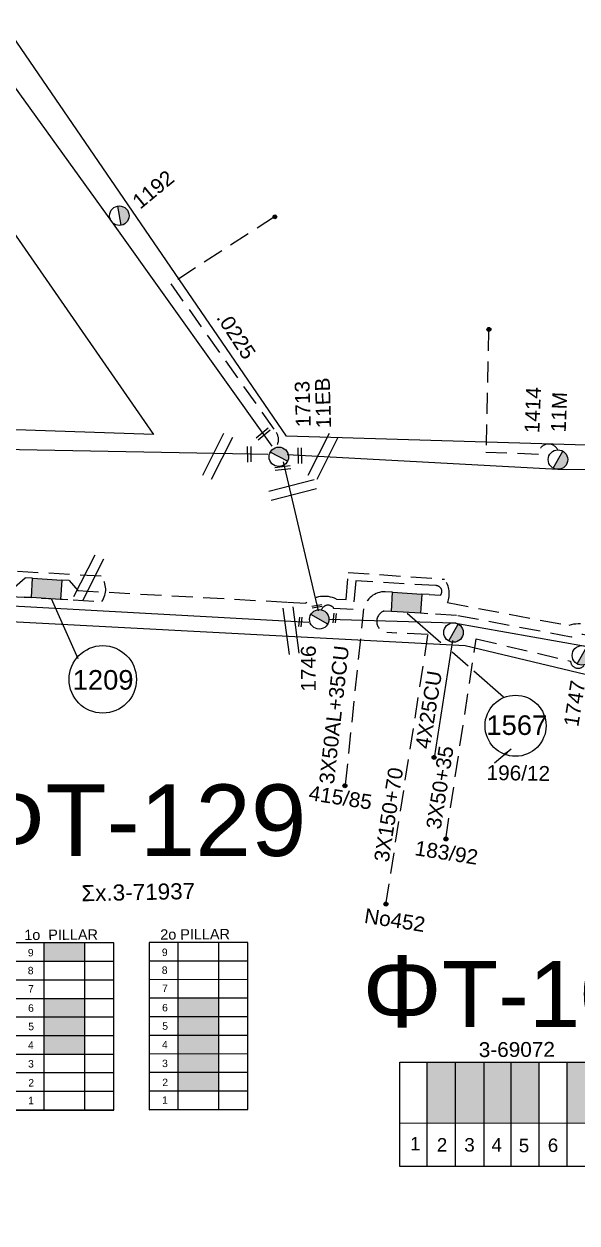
# Model space of a CAD drawing. Header units: millimetres. Extents: x 3156 to 5307, y 1191 to 2273.
# Drawn here: x 3640.9 to 3707.9, y 1662.7 to 1808 of the extents above; entities that cross this region are included whole.
import ezdxf
from ezdxf.enums import TextEntityAlignment as Align

# ---------------------------------------------------------------- set-up
doc = ezdxf.new("R2010")
doc.units = ezdxf.units.MM
doc.linetypes.add('DASHED', pattern=[19.05, 12.7, -6.35])
for name, color, linetype in [('Link Box 4 Διευθύνσεων', 7, 'Continuous'), ('Pillar OTE', 7, 'Continuous'), ('Άγνωστα', 7, 'Continuous'), ('Ασφαλειοκιβώτια Χ.Τ 9 αναχωρήσεων', 7, 'Continuous'), ('Γυμνά εναέρια ΧΤ και ΦΟΠ (3Φ)   4x50+16AL', 7, 'Continuous'), ('Εναέρια παροχή ΧΤ 4x25', 7, 'SYN_LINE'), ('Επιγραφές - Σχήματα', 7, 'Continuous'), ('Καλώδια ΧΤ   3x150+50AL', 7, 'DASHED'), ('Καλώδια ΧΤ   3x150+50CU', 7, 'DASHED'), ('Καλώδια ΧΤ   3x150+70AL', 7, 'DASHED'), ('Καλώδια ΧΤ   3X50+35', 7, 'DASHED'), ('Μηχανική τομή', 7, 'Continuous'), ('Στύλος ΦΜ', 7, 'Continuous'), ('Στύλος ΦΜ @ 1', 7, 'Continuous'), ('Συνδέσεις', 7, 'Continuous'), ('Συνεστραμμένα ΧΤ   3x70+54.6+25 AL', 7, 'SYN_LINE'), ('Τομή', 7, 'Continuous'), ('Υπόβαθρο ΔΕΗ', 7, 'Continuous'), ('Υπόγεια καλώδια Παροχών ΧΤ   .0225', 7, 'DASHED')]:
    doc.layers.add(name, color=color, linetype=linetype)
doc.styles.add('arial', font='arial.ttf')
doc.styles.get("Standard").update_dxf_attribs({"font": 'arial.ttf'})
doc.linetypes.add('SYN_LINE', pattern='A,0.5,-0.0001,["/\\/\\/\\/",Standard,S=0.1,R=0,X=0,Y=-0.05],-0.25', length=0.7501)
doc.dimstyles.new('ISO-25', dxfattribs={"dimtxt": 2.5, "dimasz": 2.5, "dimexe": 1.25, "dimexo": 0.625, "dimtad": 1, "dimtxsty": 'Standard', "dimcen": 2.5, "dimadec": 0, "dimazin": 0, "dimtfac": 1, "dimtmove": 0, "dimatfit": 3, "dimfxl": 1, "dimarcsym": 0})

# ---------------------------------------------------------------- blocks, each defined once
blk = doc.blocks.new('LINK BOX 4 ΑΝΑΧΩΡΗΣΕΩΝ')
at = {"layer": 'Link Box 4 Διευθύνσεων', "ltscale": 40}
blk.add_hatch(color=256, dxfattribs=at).paths.add_polyline_path([(-3.54, 0), (-3.54, -4.67), (3.54, -4.67), (3.54, 0)])
for p, q in [((-3.54, 0), (-5.33, 0)), ((5.33, 0), (3.54, 0)), ((-3.54, -4.67), (-5.33, -4.67)), ((5.33, -4.67), (3.54, -4.67))]:
    blk.add_line(p, q, dxfattribs=at)
blk.add_lwpolyline([(-3.54, -4.67), (-3.54, 0), (3.54, 0), (3.54, -4.67)], close=True, dxfattribs=at)
blk = doc.blocks.new('ΥΠΑΡΧΩΝ ΤΣΙΜΕΝΤΕΝΙΟΣ ΣΤΥΛΟΣ')
at = {"layer": 'Στύλος ΦΜ'}
blk.add_hatch(color=7, dxfattribs=at).paths.add_polyline_path([(-1.29, -2.28, 0.574793), (2.62, 0, 0.268822), (1.3, 2.27)])
at = {"layer": 'Στύλος ΦΜ', "color": 7}
blk.add_line((-1.29, -2.28), (1.3, 2.27), dxfattribs=at)
blk.add_circle((0, 0), 2.62, dxfattribs=at)
at = {"layer": 'Στύλος ΦΜ', "flags": 4}
for tag, p in [('ΑΡΙΘΜΟΣ', (-4.68, 8.05)), ('ΤΥΠΟΣ', (-4.91, 3.03))]:
    blk.add_attdef(tag, p, '', height=4, dxfattribs=at)
blk = doc.blocks.new('ΤΟΜΗ')
at = {"layer": 'Τομή', "ltscale": 40}
for p, q in [((-5.68, 0), (5.68, 0)), ((5.68, -2.33), (-5.68, -2.33))]:
    blk.add_line(p, q, dxfattribs=at)
blk = doc.blocks.new('ΜΗΧΑΝΙΚΗ ΤΟΜΗ')
at = {"layer": 'Μηχανική τομή', "ltscale": 40}
for p, q in [((-1.89, 0.78), (1.89, 0.78)), ((1.89, 0), (-1.89, 0))]:
    blk.add_line(p, q, dxfattribs=at)
blk = doc.blocks.new('_ΣΥΝΔΕΣΗ')
at = {"layer": 'Συνδέσεις', "linetype": 'SYN_LINE', "ltscale": 40}
blk.add_hatch(color=256, dxfattribs=at).paths.add_polyline_path([(0.5, -0.01, 1), (-0.5, -0.01, 1)])
at = {"layer": 'Συνδέσεις'}
blk.add_circle((0, -0.01), 0.5, dxfattribs=at)
blk = doc.blocks.new('ΑΣΦΑΛΕΙΟΚΙΒΩΤΙΟ ΥΣ 9 ΑΝΑΧΩΡΗΣΕΩΝ')
at = {"layer": 'Ασφαλειοκιβώτια Χ.Τ 9 αναχωρήσεων', "ltscale": 40}
for p, q in [((-9.32, -13.12), (-5.79, 6.82)), ((-4.48, -13.97), (-0.95, 5.96)), ((2.12, 3.14), (-9.65, 5.22)), ((1.73, 0.92), (-10.04, 3)), ((1.34, -1.3), (-10.43, 0.79)), ((0.95, -3.51), (-10.82, -1.43)), ((0.56, -5.73), (-11.22, -3.64)), ((0.16, -7.94), (-11.61, -5.86)), ((-0.23, -10.16), (-12, -8.07)), ((-0.62, -12.37), (-12.39, -10.29)), ((-1.01, -14.59), (-12.79, -12.5))]:
    blk.add_line(p, q, dxfattribs=at)
at = {"layer": 'Ασφαλειοκιβώτια Χ.Τ 9 αναχωρήσεων'}
blk.add_lwpolyline([(2.52, 5.35), (-9.25, 7.44), (-12.79, -12.5), (-1.01, -14.59)], close=True, dxfattribs=at)
for s, p in [('9', (-8.01, 5.56)), ('8', (-8.4, 3.43)), ('7', (-8.75, 1.25)), ('6', (-9.16, -1.05)), ('5', (-9.53, -3.25)), ('4', (-9.96, -5.47)), ('3', (-10.34, -7.7)), ('2', (-10.72, -9.97)), ('1', (-11.11, -12.08))]:
    blk.add_text(s, height=0.9, rotation=350.6937, dxfattribs=at).set_placement(p)
at = {"layer": 'Ασφαλειοκιβώτια Χ.Τ 9 αναχωρήσεων', "ltscale": 40}
for tag, height, rotation, p in [('ΟΝΟΜΑ', 1.25, 350.2383, (-3.59, 7.45)), ('ΚΕΙΜΕΝΟ 9', 0.5, 350.6937, (0.75, 4.59)), ('ΚΕΙΜΕΝΟ 8', 0.5, 350.6937, (0.37, 2.56)), ('ΚΕΙΜΕΝΟ 7', 0.5, 350.6937, (-0.01, 0.15)), ('ΚΕΙΜΕΝΟ 6', 0.5, 350.6937, (-0.39, -1.94)), ('ΚΕΙΜΕΝΟ 5', 0.5, 350.6937, (-0.77, -4.19)), ('ΚΕΙΜΕΝΟ 4', 0.5, 350.6937, (-1.21, -6.46)), ('ΚΕΙΜΕΝΟ 3', 0.5, 350.6937, (-1.59, -8.7)), ('ΚΕΙΜΕΝΟ 2', 0.5, 350.6937, (-1.96, -10.94)), ('ΚΕΙΜΕΝΟ 1', 0.5, 350.6937, (-2.35, -13.01)), ('ΣΧ', 0.5, 350.2383, (-7.27, -13.98))]:
    blk.add_attdef(tag, text='', height=height, rotation=rotation, dxfattribs=at).set_placement(p, align=Align.MIDDLE_CENTER)

msp = doc.modelspace()

# ---------------------------------------------------------------- hatches: boundary and pattern name
at = {"layer": 'Καλώδια ΧΤ   3x150+50AL', "linetype": 'DASHED', "ltscale": 0.2}
h = msp.add_hatch(color=85, dxfattribs=at)
h.dxf.hatch_style = 1
h.paths.add_polyline_path([(3693.17, 1682.19), (3689.73, 1682.19), (3689.73, 1674.83), (3693.17, 1674.83)])
h = msp.add_hatch(color=30, dxfattribs=at)
h.dxf.hatch_style = 1
h.paths.add_polyline_path([(3696.61, 1682.19), (3693.17, 1682.19), (3693.17, 1674.83), (3696.61, 1674.83)])
h = msp.add_hatch(color=5, dxfattribs=at)
h.dxf.hatch_style = 1
h.paths.add_polyline_path([(3699.91, 1682.19), (3696.61, 1682.19), (3696.61, 1674.83), (3699.91, 1674.82)])
h = msp.add_hatch(color=151, dxfattribs=at)
h.dxf.hatch_style = 1
h.paths.add_polyline_path([(3703.29, 1682.19), (3699.91, 1682.19), (3699.91, 1674.82), (3703.29, 1674.82)])
h = msp.add_hatch(color=133, dxfattribs=at)
h.dxf.hatch_style = 1
h.paths.add_polyline_path([(3710.03, 1682.19), (3706.69, 1682.19), (3706.69, 1674.82), (3710.03, 1674.81)])
at = {"layer": 'Καλώδια ΧΤ   3x150+50CU', "linetype": 'DASHED', "ltscale": 0.2}
h = msp.add_hatch(color=133, dxfattribs=at)
h.dxf.hatch_style = 1
h.paths.add_polyline_path([(3643.3, 1696.62), (3643.3, 1694.37), (3648.21, 1694.37), (3648.21, 1696.62)])
h = msp.add_hatch(color=2, dxfattribs=at)
h.dxf.hatch_style = 1
h.paths.add_polyline_path([(3643.3, 1689.87), (3643.3, 1687.62), (3648.22, 1687.62), (3648.22, 1689.87)])
h = msp.add_hatch(color=62, dxfattribs=at)
h.dxf.hatch_style = 1
h.paths.add_polyline_path([(3659.54, 1689.93), (3659.54, 1687.68), (3664.46, 1687.68), (3664.45, 1689.93)])
h = msp.add_hatch(color=6, dxfattribs=at)
h.dxf.hatch_style = 1
h.paths.add_polyline_path([(3648.22, 1685.37), (3648.22, 1687.62), (3643.3, 1687.62), (3643.31, 1685.37)])
h = msp.add_hatch(color=1, dxfattribs=at)
h.dxf.hatch_style = 1
h.paths.add_polyline_path([(3664.46, 1685.43), (3664.46, 1687.68), (3659.54, 1687.68), (3659.54, 1685.43)])
h = msp.add_hatch(color=173, dxfattribs=at)
h.dxf.hatch_style = 1
h.paths.add_polyline_path([(3643.31, 1685.37), (3643.31, 1683.12), (3648.22, 1683.12), (3648.22, 1685.37)])
h = msp.add_hatch(color=27, dxfattribs=at)
h.dxf.hatch_style = 1
h.paths.add_polyline_path([(3664.46, 1683.18), (3664.46, 1685.43), (3659.54, 1685.43), (3659.55, 1683.18)])
h = msp.add_hatch(color=151, dxfattribs=at)
h.dxf.hatch_style = 1
h.paths.add_polyline_path([(3664.46, 1680.93), (3664.46, 1683.18), (3659.55, 1683.18), (3659.55, 1680.93)])
h = msp.add_hatch(color=30, dxfattribs=at)
h.dxf.hatch_style = 1
h.paths.add_polyline_path([(3664.46, 1678.68), (3664.46, 1680.93), (3659.55, 1680.93), (3659.55, 1678.68)])

# ---------------------------------------------------------------- linework, layer by layer
at = {"layer": 'Pillar OTE', "ltscale": 40}
for points in [[(3686.4, 1669.55), (3686.4, 1682.2), (3716.74, 1682.19), (3716.73, 1669.53), (3686.4, 1669.56)], [(3689.73, 1669.55), (3689.73, 1682.19)], [(3693.17, 1669.55), (3693.17, 1682.19)], [(3696.61, 1669.55), (3696.61, 1682.19)], [(3699.91, 1669.54), (3699.91, 1682.19)], [(3703.29, 1669.54), (3703.29, 1682.19)], [(3706.69, 1669.54), (3706.69, 1682.19)], [(3686.4, 1674.84), (3716.74, 1674.81)]]:
    msp.add_lwpolyline(points, dxfattribs=at)
at = {"layer": 'Γυμνά εναέρια ΧΤ και ΦΟΠ (3Φ)   4x50+16AL', "color": 1}
msp.add_lwpolyline([(3676.56, 1736.86), (3672.32, 1754.93)], dxfattribs=at)
at = {"layer": 'Γυμνά εναέρια ΧΤ και ΦΟΠ (3Φ)   4x50+16AL', "color": 6, "linetype": 'Continuous', "ltscale": 0.2}
msp.add_lwpolyline([(3621.84, 1738.45), (3675.39, 1735.49)], dxfattribs=at)
at = {"layer": 'Γυμνά εναέρια ΧΤ και ΦΟΠ (3Φ)   4x50+16AL', "color": 1, "linetype": 'Continuous', "ltscale": 0.2}
msp.add_lwpolyline([(3677.82, 1735.84), (3692.95, 1735.42), (3708.9, 1732.57), (3739.17, 1724.15)], dxfattribs=at)
at = {"layer": 'Εναέρια παροχή ΧΤ 4x25', "color": 1, "linetype": 'SYN_LINE', "ltscale": 12}
msp.add_lwpolyline([(3692.79, 1733.27), (3690.56, 1719.06)], dxfattribs=at)
at = {"layer": 'Καλώδια ΧΤ   3x150+50AL', "color": 173, "linetype": 'DASHED', "ltscale": 0.2}
msp.add_lwpolyline([(3697.17, 1770.89), (3696.85, 1756.11), (3703.2, 1755.86), (3703.2, 1755.86), (3703.2, 1755.86)], dxfattribs=at)
at = {"layer": 'Καλώδια ΧΤ   3x150+50AL', "color": 6, "linetype": 'DASHED', "ltscale": 0.2}
msp.add_lwpolyline([(3623.06, 1702.71), (3623.06, 1702.71), (3631.58, 1739.04), (3650.29, 1738, 0.33577), (3650.19, 1741.06), (3630.5, 1742.16), (3628.75, 1734.9), (3617.31, 1735.34, -0.480954), (3615.33, 1737.63)], format="xyb", dxfattribs=at)
at = {"layer": 'Καλώδια ΧΤ   3x150+50AL', "color": 133, "linetype": 'DASHED', "ltscale": 0.2}
msp.add_lwpolyline([(3618.88, 1689.69, -0.47311), (3619.53, 1691.24), (3619.53, 1691.24), (3631.02, 1740.23), (3639.69, 1739.75), (3641, 1740.86)], format="xyb", dxfattribs=at)
at = {"layer": 'Καλώδια ΧΤ   3x150+50AL', "color": 5, "linetype": 'DASHED', "ltscale": 0.2}
msp.add_lwpolyline([(3646.32, 1740.53), (3647.36, 1739.32), (3672.79, 1737.92), (3675.01, 1737.79, -0.29354), (3678.73, 1738.3), (3679.9, 1738.22), (3680.14, 1741.53), (3691.82, 1740.7, -0.266267), (3692.18, 1737.86), (3706.89, 1735.1, -0.582596), (3712.32, 1730), (3731.51, 1725.41), (3725.81, 1699.69), (3722.3, 1700.48)], format="xyb", dxfattribs=at)
at = {"layer": 'Καλώδια ΧΤ   3x150+50AL', "color": 1, "linetype": 'DASHED', "ltscale": 0.2}
for points in [[(3689.95, 1738.84), (3691.33, 1738.76, 0.66271), (3690.75, 1739.92), (3681.06, 1740.49), (3680.74, 1737.01), (3678.42, 1737.16, 0.618692), (3676.9, 1736.99)], [(3722.56, 1701.62), (3725.26, 1701.01), (3730.5, 1724.69), (3710.75, 1729.37, 0.78634), (3707.16, 1733.69), (3693.28, 1736.3), (3689.81, 1736.51)], [(3691.98, 1709.22), (3695.67, 1733.49), (3707.09, 1730.76, 0.686132), (3708.76, 1730.27)]]:
    msp.add_lwpolyline(points, format="xyb", dxfattribs=at)
at = {"layer": 'Καλώδια ΧΤ   3x150+50AL', "color": 173, "linetype": 'DASHED', "ltscale": 0.2}
msp.add_arc((3704.44, 1755.83), 1.24, 25.205, 178.9894, dxfattribs=at)
at = {"layer": 'Καλώδια ΧΤ   3x150+70AL', "color": 1, "ltscale": 0.2}
msp.add_lwpolyline([(3684.72, 1701.29), (3689.83, 1733.99), (3684.83, 1734.24, -0.798663), (3684.49, 1736.85)], format="xyb", dxfattribs=at)
at = {"layer": 'Καλώδια ΧΤ   3X50+35', "color": 1, "ltscale": 0.2}
msp.add_lwpolyline([(3679.83, 1715.8), (3682.04, 1737.1, -0.36666), (3684.64, 1739.18)], format="xyb", dxfattribs=at)
at = {"layer": 'Συνεστραμμένα ΧΤ   3x70+54.6+25 AL', "color": 151, "linetype": 'SYN_LINE', "ltscale": 20}
msp.add_lwpolyline([(3596.82, 1864.92), (3612.75, 1839.85), (3630.35, 1813.26), (3651.46, 1784.05), (3670.88, 1756.8)], dxfattribs=at)
at = {"layer": 'Συνεστραμμένα ΧΤ   3x70+54.6+25 AL', "color": 173, "ltscale": 15}
msp.add_lwpolyline([(3845.1, 1813.16), (3797.35, 1781.49), (3761.91, 1756.84), (3745.3, 1753.9), (3705.56, 1754.01), (3672.74, 1755.78)], dxfattribs=at)
at = {"layer": 'Συνεστραμμένα ΧΤ   3x70+54.6+25 AL', "color": 2, "ltscale": 20}
msp.add_lwpolyline([(3586.57, 1758.16), (3586.57, 1758.16), (3629.54, 1756.62), (3670.39, 1755.84)], dxfattribs=at)
at = {"layer": 'Υπόβαθρο ΔΕΗ'}
for p, q in [((3647.41, 1731.07), (3644.17, 1738.32)), ((3687.29, 1736.6), (3691.39, 1733.04)), ((3692.74, 1731.88), (3694.68, 1730.2)), ((3695.36, 1729.61), (3698.98, 1726.46))]:
    msp.add_line(p, q, dxfattribs=at)
for points in [[(3672.67, 1758.04), (3599.02, 1865.6), (3600.83, 1868.62), (3761.3, 1831.32), (3788.96, 1786.03), (3745.37, 1755.85), (3672.67, 1758.04)], [(3600.79, 1803.65), (3625.04, 1803.65), (3656.53, 1758.23), (3599.35, 1760.15), (3600.79, 1803.65)], [(3600.62, 1604.09), (3631.58, 1735.97), (3694.33, 1732.67), (3732.53, 1723.55), (3710.01, 1621.82)]]:
    msp.add_lwpolyline(points, dxfattribs=at)
for centre, radius in [((3650.4, 1728.56), 4.09), ((3700.43, 1722.94), 3.7)]:
    msp.add_circle(centre, radius, dxfattribs=at)
at = {"layer": 'Υπόγεια καλώδια Παροχών ΧΤ   .0225', "color": 151, "ltscale": 0.2}
msp.add_lwpolyline([(3671.23, 1784.62), (3658.65, 1776.47), (3671.43, 1758.46, -0.267084), (3671.57, 1757.02, 0.602639)], format="xyb", dxfattribs=at)

# ---------------------------------------------------------------- block references
at = {"layer": 'Link Box 4 Διευθύνσεων', "xscale": 0.5, "yscale": 0.5, "zscale": 0.5, "rotation": 356.4152864842968}
for p in [(3643.66, 1740.7), (3687.3, 1739.01)]:
    msp.add_blockref('LINK BOX 4 ΑΝΑΧΩΡΗΣΕΩΝ', p, dxfattribs=at)
at = {"layer": 'Ασφαλειοκιβώτια Χ.Τ 9 αναχωρήσεων', "rotation": 10.08003692947508}
for p, values in [((3650.19, 1690.92), {'ΟΝΟΜΑ': '1o  PILLAR'}), ((3666.43, 1690.97), {'ΟΝΟΜΑ': '2ο PILLAR'})]:
    msp.add_blockref('ΑΣΦΑΛΕΙΟΚΙΒΩΤΙΟ ΥΣ 9 ΑΝΑΧΩΡΗΣΕΩΝ', p, dxfattribs=at).add_auto_attribs(values)
at = {"layer": 'Μηχανική τομή'}
for p, xscale, yscale, zscale, rotation in [((3669.72, 1758.45), 0.4999999999991247, 0.4999999999991247, 0.4999999999991247, 219.6537598130551), ((3667.96, 1755.84), 0.4999999999991735, 0.4999999999991735, 0.4999999999991735, 270.8920555220487), ((3674.09, 1755.67), 0.4999999999991735, 0.4999999999991735, 0.4999999999991735, 270.8920555220487), ((3672.19, 1754.36), 0.4999999999991246, 0.4999999999991246, 0.4999999999991246, 186.9331209692227), ((3676.34, 1737.53), 0.3287476724680047, 0.3287476724680047, 0.3287476724680047, 189.0491539783636), ((3674.46, 1735.51), 0.3077051845113908, 0.3077051845113908, 0.3077051845113908, 85.17819950334749), ((3678.63, 1735.98), 0.3077051845113908, 0.3077051845113908, 0.3077051845113908, 85.17819950334749)]:
    msp.add_blockref('ΜΗΧΑΝΙΚΗ ΤΟΜΗ', p, dxfattribs=dict(at, xscale=xscale, yscale=yscale, zscale=zscale, rotation=rotation))
at = {"layer": 'Στύλος ΦΜ @ 1', "ltscale": 40}
ref = msp.add_blockref('ΥΠΑΡΧΩΝ ΤΣΙΜΕΝΤΕΝΙΟΣ ΣΤΥΛΟΣ', (3652.41, 1784.74), dxfattribs=dict(at, xscale=0.4499999999998656, yscale=0.4499999999998656, zscale=0.4499999999998656, rotation=39.54365592131447))
ref.add_attrib('ΤΥΠΟΣ', '1192', (3654.93, 1785.45), dxfattribs={"layer": '', "height": 1.8, "rotation": 39.5437, "flags": 4})
ref = msp.add_blockref('ΥΠΑΡΧΩΝ ΤΣΙΜΕΝΤΕΝΙΟΣ ΣΤΥΛΟΣ', (3671.74, 1755.53), dxfattribs=dict(at, xscale=0.4499999999996643, yscale=0.4499999999996643, zscale=0.4499999999996643, rotation=91.79045174572651))
ref.add_attrib('ΤΥΠΟΣ', '1713', (3675.62, 1759.16), dxfattribs={"layer": '', "height": 1.8, "rotation": 91.7905, "flags": 4})
ref.add_attrib('ΑΡΙΘΜΟΣ', '11EB', (3678.09, 1759.01), dxfattribs={"layer": '', "height": 1.8, "rotation": 91.7905, "flags": 4})
at = {"layer": 'Στύλος ΦΜ @ 1', "ltscale": 40, "xscale": 0.4499999999998181, "yscale": 0.4499999999998181, "zscale": 0.4499999999998181}
for p in [(3705.57, 1755.19), (3692.91, 1734.24), (3708.47, 1731.47)]:
    msp.add_blockref('ΥΠΑΡΧΩΝ ΤΣΙΜΕΝΤΕΝΙΟΣ ΣΤΥΛΟΣ', p, dxfattribs=at)
at = {"layer": 'Στύλος ΦΜ @ 1', "ltscale": 40}
ref = msp.add_blockref('ΥΠΑΡΧΩΝ ΤΣΙΜΕΝΤΕΝΙΟΣ ΣΤΥΛΟΣ', (3676.64, 1735.84), dxfattribs=dict(at, xscale=0.4499999999998181, yscale=0.4499999999998181, zscale=0.4499999999998181, rotation=90))
ref.add_attrib('ΤΥΠΟΣ', '1746', (3676.22, 1727.07), dxfattribs={"layer": '', "height": 1.8, "rotation": 90, "flags": 4})
at = {"layer": 'Συνδέσεις'}
for p, xscale, yscale, zscale in [((3671.27, 1784.61), 0.4499999999998181, 0.4499999999998181, 0.4499999999998181), ((3697.2, 1770.97), 0.4777242751394019, 0.4777242751394019, 0.4777242751394019), ((3690.56, 1719.11), 0.4777242751394019, 0.4777242751394019, 0.4777242751394019), ((3679.75, 1715.68), 0.4777242751394019, 0.4777242751394019, 0.4777242751394019), ((3691.99, 1709.23), 0.4777242751394019, 0.4777242751394019, 0.4777242751394019), ((3684.72, 1701.34), 0.4777242751394019, 0.4777242751394019, 0.4777242751394019)]:
    msp.add_blockref('_ΣΥΝΔΕΣΗ', p, dxfattribs=dict(at, xscale=xscale, yscale=yscale, zscale=zscale))
at = {"layer": 'Τομή', "xscale": 0.4999999999999517, "yscale": 0.4999999999999517, "zscale": 0.4999999999999517}
for p, rotation in [((3663.8, 1755.85), 63.02059168721537), ((3676.58, 1755.85), 63.02059168721537), ((3673.26, 1752.07), 14.53291307318112), ((3648.18, 1741.12), 63.02059168721537), ((3672.64, 1734.39), 97.59903959608188)]:
    msp.add_blockref('ΤΟΜΗ', p, dxfattribs=dict(at, rotation=rotation))

# ---------------------------------------------------------------- texts
at = {"ltscale": 40, "insert": (3647.78, 1703.62), "char_height": 1.8, "width": 43.5158, "attachment_point": 1, "rotation": 1.191, "style": 'arial'}
msp.add_mtext('{\\H1.083x;Σx.3-71937}', dxfattribs=at)
at = {"ltscale": 30, "char_height": 1.63, "width": 11.2573, "attachment_point": 1}
for s, insert in [('1', (3687.65, 1673.12)), ('2', (3690.89, 1672.98)), ('3', (3694.22, 1672.98)), ('4', (3697.52, 1672.98)), ('5', (3700.82, 1672.9)), ('6', (3704.34, 1672.93))]:
    msp.add_mtext(s, dxfattribs=dict(at, insert=insert))
at = {"layer": 'Άγνωστα', "ltscale": 40, "char_height": 1.8, "width": 43.5158, "attachment_point": 1, "style": 'arial'}
for s, insert, rotation in [('1414', (3701.51, 1758.43), 87.8007), ('11Μ', (3704.71, 1758.53), 87.8007), ('3X50AL+35CU', (3676.62, 1716), 83.7083), ('4Χ25CU', (3688.26, 1720.33), 80.9617), ('1747', (3706.25, 1723.02), 80.9617), ('3X50+35', (3689.57, 1710.6), 80.9617), ('3X150+70', (3683.26, 1706.61), 81.0596), ('196/12', (3696.94, 1718.18), 359.0418), ('415/85', (3675.55, 1715.73), 351.1928), ('183/92', (3688.4, 1709.05), 351.1928), ('No452', (3682.28, 1700.85), 351.1928), ('3-69072', (3695.97, 1684.6), 0.2325)]:
    msp.add_mtext(s, dxfattribs=dict(at, insert=insert, rotation=rotation))
at = {"layer": 'Υπόβαθρο ΔΕΗ', "attachment_point": 1, "style": 'arial'}
for s, insert, char_height, width in [('{\\H1.083x;1209}', (3646.76, 1729.69), 2.1899, 24.8174), ('{\\H1.083x;1567}', (3696.9, 1724.2), 2.1899, 24.8174), ('{\\H1.083x; ΦT-129}', (3630.45, 1715.83), 8, 92.0926), ('{\\H1.083x;Φ}T-101', (3681.85, 1695.1), 8, 92.0926)]:
    msp.add_mtext(s, dxfattribs=dict(at, insert=insert, char_height=char_height, width=width))
at = {"layer": 'Υπόβαθρο ΔΕΗ', "insert": (3705.14, 1634.04), "char_height": 4, "width": 25.6049, "attachment_point": 1, "rotation": 76.18, "style": 'arial'}
msp.add_mtext('{\\H1.083x;ΤΑΥΓΕΤΟΥ}', dxfattribs=at)
at = {"layer": 'Υπόγεια καλώδια Παροχών ΧΤ   .0225', "ltscale": 0.2, "insert": (3665.61, 1773.39), "char_height": 1.8, "width": 43.5158, "attachment_point": 1, "rotation": 303.2582, "style": 'arial'}
msp.add_mtext('.0225', dxfattribs=at)

# ---------------------------------------------------------------- leaders
at = {"layer": 'Επιγραφές - Σχήματα', "ltscale": 40}
msp.add_leader([(3699.89, 1720.12), (3697.87, 1718.4)], dimstyle='ISO-25', override={"dimasz": 1, "dimtad": 0}, dxfattribs=at)

doc.saveas('drawing.dxf')
